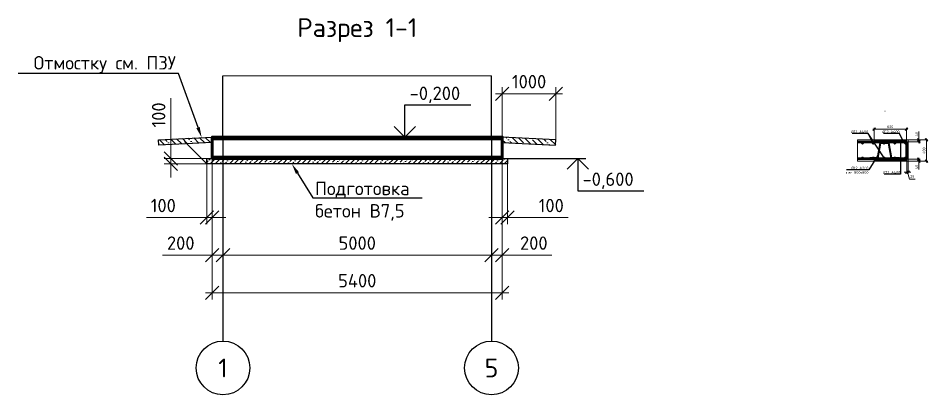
# Model space of a CAD drawing. Header units: millimetres. Extents: x 4377177 to 5189855, y -1123065 to -1017046.
# Drawn here: x 5141900 to 5158839, y -1090447 to -1083433 of the extents above; entities that cross this region are included whole.
import ezdxf
from ezdxf import colors
from ezdxf.entities.mleader import LeaderData, LeaderLine
from ezdxf.enums import TextEntityAlignment as Align
from ezdxf.math import Vec2, Vec3

# ---------------------------------------------------------------- set-up
doc = ezdxf.new("R2010")
doc.units = ezdxf.units.MM
doc.linetypes.add('ГОСТ 2.303 5', pattern=[24, 20, -1.5, 1, -1.5])
doc.layers.get('Defpoints').update_dxf_attribs({"color": 3})
for name, color, linetype, lineweight in [('арматура', 7, 'Continuous', 40), ('АРМАТУРА2', 7, 'Continuous', 40), ('второстепенные', 7, 'Continuous', 25), ('выноска', 7, 'Continuous', 18), ('металл', 7, 'Continuous', 40), ('СПДС_ВЫНОСКИ', 7, 'Continuous', 18), ('СПДС_РАЗМЕРЫ', 7, 'Continuous', 18), ('СПДС_СИМВОЛЫ', 7, 'Continuous', 25), ('текст', 7, 'Continuous', 20), ('тонкая', 7, 'Continuous', 20), ('Фундамент', 7, 'Continuous', 53), ('штриховка', 7, 'Continuous', 9)]:
    doc.layers.add(name, color=color, linetype=linetype, lineweight=lineweight)
doc.layers.add('помощь', color=1, linetype='Continuous', lineweight=0, plot=False)
doc.layers.add('СПДС_Оси', color=7, linetype='ГОСТ 2.303 5')
doc.styles.add('ISOCPEUR', font='isocpeur.ttf')
doc.styles.add('ВНИПИТЕКСТ', font='isocpeui.ttf')
doc.styles.add('ГОСТ 2.304', font='isocpeur.ttf')
doc.dimstyles.new('СПДС$0', dxfattribs={"dimscale": 100, "dimtxt": 2.5, "dimasz": 2.5, "dimexe": 1.25, "dimexo": 0.004, "dimgap": 1, "dimtad": 1, "dimdec": 0, "dimtxsty": 'ВНИПИТЕКСТ', "dimblk": 'OBLIQUE', "dimcen": 0, "dimdle": 1.25, "dimclrd": 256, "dimclre": 256, "dimclrt": 256, "dimadec": 0, "dimazin": 2, "dimtfac": 1, "dimtdec": 0, "dimtmove": 1, "dimatfit": 3, "dimldrblk": 'NONE', "dimfxl": 1, "dimlwd": -1, "dimlwe": -1, "dimarcsym": 0})

# ---------------------------------------------------------------- blocks, each defined once
blk = doc.blocks.new('_Oblique')
at = {"color": 0, "linetype": 'ByBlock', "lineweight": -2}
blk.add_line((-0.5, -0.5), (0.5, 0.5), dxfattribs=at)
blk = doc.blocks.new('*D63')
at = {"layer": 'Defpoints', "color": 0, "linetype": 'Continuous', "ltscale": 0.166667, "transparency": 16777216}
for p in [(5145714, -1087585), (5150714, -1087585), (5145714, -1087847)]:
    blk.add_point(p, dxfattribs=at)
at = {"layer": 'СПДС_РАЗМЕРЫ', "linetype": 'Continuous', "ltscale": 0.166667, "transparency": 16777216}
for p, q in [((5145714, -1087585), (5145714, -1087972)), ((5150714, -1087585), (5150714, -1087972)), ((5150839, -1087847), (5145589, -1087847))]:
    blk.add_line(p, q, dxfattribs=at)
at = {"layer": 'СПДС_РАЗМЕРЫ', "linetype": 'Continuous', "ltscale": 0.166667, "transparency": 16777216, "xscale": 250, "yscale": 250, "zscale": 250, "rotation": 180}
blk.add_blockref('_Oblique', (5145714, -1087847), dxfattribs=at)
at = {"layer": 'СПДС_РАЗМЕРЫ', "linetype": 'Continuous', "ltscale": 0.166667, "transparency": 16777216, "xscale": 250, "yscale": 250, "zscale": 250}
blk.add_blockref('_Oblique', (5150714, -1087847), dxfattribs=at)
at = {"layer": 'СПДС_РАЗМЕРЫ', "linetype": 'Continuous', "ltscale": 0.166667, "transparency": 16777216, "insert": (5148214, -1087622), "char_height": 250, "attachment_point": 5, "style": 'ГОСТ 2.304'}
blk.add_mtext('5000', dxfattribs=at)
blk = doc.blocks.new('_NONE')
blk = doc.blocks.new('*D64')
at = {"layer": 'Defpoints', "color": 0, "linetype": 'Continuous', "ltscale": 0.166667, "transparency": 16777216}
for p in [(5145514, -1086047), (5150914, -1086047), (5150914, -1088547)]:
    blk.add_point(p, dxfattribs=at)
at = {"layer": 'СПДС_РАЗМЕРЫ', "linetype": 'Continuous', "ltscale": 0.166667, "transparency": 16777216}
for p, q in [((5145514, -1086048), (5145514, -1088672)), ((5150914, -1086048), (5150914, -1088672)), ((5145389, -1088547), (5151039, -1088547))]:
    blk.add_line(p, q, dxfattribs=at)
at = {"layer": 'СПДС_РАЗМЕРЫ', "linetype": 'Continuous', "ltscale": 0.166667, "transparency": 16777216, "xscale": 250, "yscale": 250, "zscale": 250, "rotation": 180}
blk.add_blockref('_Oblique', (5145514, -1088547), dxfattribs=at)
at = {"layer": 'СПДС_РАЗМЕРЫ', "linetype": 'Continuous', "ltscale": 0.166667, "transparency": 16777216, "xscale": 250, "yscale": 250, "zscale": 250}
blk.add_blockref('_Oblique', (5150914, -1088547), dxfattribs=at)
at = {"layer": 'СПДС_РАЗМЕРЫ', "linetype": 'Continuous', "ltscale": 0.166667, "transparency": 16777216, "insert": (5148214, -1088322), "char_height": 250, "attachment_point": 5, "style": 'ГОСТ 2.304'}
blk.add_mtext('5400', dxfattribs=at)
blk = doc.blocks.new('*D58')
at = {"layer": 'Defpoints', "color": 0, "linetype": 'Continuous', "ltscale": 0.166667, "transparency": 16777216}
for p in [(5145414, -1086047), (5144741, -1086147), (5145414, -1086147)]:
    blk.add_point(p, dxfattribs=at)
at = {"layer": 'СПДС_РАЗМЕРЫ', "linetype": 'Continuous', "ltscale": 0.166667, "transparency": 16777216}
for p, q in [((5144741, -1086047), (5144741, -1084922)), ((5145414, -1086047), (5144616, -1086047)), ((5144741, -1086147), (5144741, -1086047)), ((5145414, -1086147), (5144616, -1086147)), ((5144741, -1086147), (5144741, -1086397))]:
    blk.add_line(p, q, dxfattribs=at)
at = {"layer": 'СПДС_РАЗМЕРЫ', "linetype": 'Continuous', "ltscale": 0.166667, "transparency": 16777216, "xscale": 250, "yscale": 250, "zscale": 250}
for p, rotation in [((5144741, -1086047), 270), ((5144741, -1086147), 90)]:
    blk.add_blockref('_Oblique', p, dxfattribs=dict(at, rotation=rotation))
at = {"layer": 'СПДС_РАЗМЕРЫ', "linetype": 'Continuous', "ltscale": 0.166667, "transparency": 16777216, "insert": (5144516, -1085235), "char_height": 250, "attachment_point": 5, "rotation": 90, "style": 'ГОСТ 2.304'}
blk.add_mtext('100', dxfattribs=at)
blk = doc.blocks.new('*D59')
at = {"layer": 'Defpoints', "color": 0, "linetype": 'Continuous', "ltscale": 0.166667, "transparency": 16777216}
for p in [(5145514, -1086047), (5145714, -1087585), (5145514, -1087847)]:
    blk.add_point(p, dxfattribs=at)
at = {"layer": 'СПДС_РАЗМЕРЫ', "linetype": 'Continuous', "ltscale": 0.166667, "transparency": 16777216}
for p, q in [((5145514, -1086048), (5145514, -1087972)), ((5145714, -1087585), (5145714, -1087972)), ((5145514, -1087847), (5144589, -1087847)), ((5145839, -1087847), (5145514, -1087847))]:
    blk.add_line(p, q, dxfattribs=at)
at = {"layer": 'СПДС_РАЗМЕРЫ', "linetype": 'Continuous', "ltscale": 0.166667, "transparency": 16777216, "xscale": 250, "yscale": 250, "zscale": 250, "rotation": 180}
blk.add_blockref('_Oblique', (5145514, -1087847), dxfattribs=at)
at = {"layer": 'СПДС_РАЗМЕРЫ', "linetype": 'Continuous', "ltscale": 0.166667, "transparency": 16777216, "xscale": 250, "yscale": 250, "zscale": 250}
blk.add_blockref('_Oblique', (5145714, -1087847), dxfattribs=at)
at = {"layer": 'СПДС_РАЗМЕРЫ', "linetype": 'Continuous', "ltscale": 0.166667, "transparency": 16777216, "insert": (5144927, -1087622), "char_height": 250, "attachment_point": 5, "style": 'ГОСТ 2.304'}
blk.add_mtext('200', dxfattribs=at)
blk = doc.blocks.new('*D60')
at = {"layer": 'Defpoints', "color": 0, "linetype": 'Continuous', "ltscale": 0.166667, "transparency": 16777216}
for p in [(5150914, -1086047), (5150714, -1087585), (5150914, -1087847)]:
    blk.add_point(p, dxfattribs=at)
at = {"layer": 'СПДС_РАЗМЕРЫ', "linetype": 'Continuous', "ltscale": 0.166667, "transparency": 16777216}
for p, q in [((5150914, -1086048), (5150914, -1087972)), ((5150714, -1087585), (5150714, -1087972)), ((5150589, -1087847), (5150914, -1087847)), ((5150914, -1087847), (5151839, -1087847))]:
    blk.add_line(p, q, dxfattribs=at)
at = {"layer": 'СПДС_РАЗМЕРЫ', "linetype": 'Continuous', "ltscale": 0.166667, "transparency": 16777216, "xscale": 250, "yscale": 250, "zscale": 250, "rotation": 180}
blk.add_blockref('_Oblique', (5150714, -1087847), dxfattribs=at)
at = {"layer": 'СПДС_РАЗМЕРЫ', "linetype": 'Continuous', "ltscale": 0.166667, "transparency": 16777216, "xscale": 250, "yscale": 250, "zscale": 250}
blk.add_blockref('_Oblique', (5150914, -1087847), dxfattribs=at)
at = {"layer": 'СПДС_РАЗМЕРЫ', "linetype": 'Continuous', "ltscale": 0.166667, "transparency": 16777216, "insert": (5151502, -1087622), "char_height": 250, "attachment_point": 5, "style": 'ГОСТ 2.304'}
blk.add_mtext('200', dxfattribs=at)
blk = doc.blocks.new('*D61')
at = {"layer": 'Defpoints', "color": 0, "linetype": 'Continuous', "ltscale": 0.166667, "transparency": 16777216}
for p in [(5145514, -1086047), (5145414, -1086147), (5145414, -1087147)]:
    blk.add_point(p, dxfattribs=at)
at = {"layer": 'СПДС_РАЗМЕРЫ', "linetype": 'Continuous', "ltscale": 0.166667, "transparency": 16777216}
for p, q in [((5145514, -1086048), (5145514, -1087272)), ((5145414, -1086148), (5145414, -1087272)), ((5145414, -1087147), (5144289, -1087147)), ((5145514, -1087147), (5145414, -1087147)), ((5145514, -1087147), (5145764, -1087147))]:
    blk.add_line(p, q, dxfattribs=at)
at = {"layer": 'СПДС_РАЗМЕРЫ', "linetype": 'Continuous', "ltscale": 0.166667, "transparency": 16777216, "xscale": 250, "yscale": 250, "zscale": 250}
blk.add_blockref('_Oblique', (5145414, -1087147), dxfattribs=at)
at = {"layer": 'СПДС_РАЗМЕРЫ', "linetype": 'Continuous', "ltscale": 0.166667, "transparency": 16777216, "xscale": 250, "yscale": 250, "zscale": 250, "rotation": 180}
blk.add_blockref('_Oblique', (5145514, -1087147), dxfattribs=at)
at = {"layer": 'СПДС_РАЗМЕРЫ', "linetype": 'Continuous', "ltscale": 0.166667, "transparency": 16777216, "insert": (5144602, -1086922), "char_height": 250, "attachment_point": 5, "style": 'ГОСТ 2.304'}
blk.add_mtext('100', dxfattribs=at)
blk = doc.blocks.new('*D62')
at = {"layer": 'Defpoints', "color": 0, "linetype": 'Continuous', "ltscale": 0.166667, "transparency": 16777216}
for p in [(5150914, -1086047), (5151014, -1086147), (5151014, -1087147)]:
    blk.add_point(p, dxfattribs=at)
at = {"layer": 'СПДС_РАЗМЕРЫ', "linetype": 'Continuous', "ltscale": 0.166667, "transparency": 16777216}
for p, q in [((5150914, -1086048), (5150914, -1087272)), ((5151014, -1086148), (5151014, -1087272)), ((5150914, -1087147), (5150664, -1087147)), ((5150914, -1087147), (5151014, -1087147)), ((5151014, -1087147), (5152139, -1087147))]:
    blk.add_line(p, q, dxfattribs=at)
at = {"layer": 'СПДС_РАЗМЕРЫ', "linetype": 'Continuous', "ltscale": 0.166667, "transparency": 16777216, "xscale": 250, "yscale": 250, "zscale": 250}
blk.add_blockref('_Oblique', (5150914, -1087147), dxfattribs=at)
at = {"layer": 'СПДС_РАЗМЕРЫ', "linetype": 'Continuous', "ltscale": 0.166667, "transparency": 16777216, "xscale": 250, "yscale": 250, "zscale": 250, "rotation": 180}
blk.add_blockref('_Oblique', (5151014, -1087147), dxfattribs=at)
at = {"layer": 'СПДС_РАЗМЕРЫ', "linetype": 'Continuous', "ltscale": 0.166667, "transparency": 16777216, "insert": (5151827, -1086922), "char_height": 250, "attachment_point": 5, "style": 'ГОСТ 2.304'}
blk.add_mtext('100', dxfattribs=at)
blk = doc.blocks.new('*D65')
at = {"layer": 'Defpoints', "color": 0, "linetype": 'Continuous', "ltscale": 0.166667, "transparency": 16777216}
for p in [(5151914, -1084840), (5150914, -1085647), (5151914, -1085697)]:
    blk.add_point(p, dxfattribs=at)
at = {"layer": 'СПДС_РАЗМЕРЫ', "linetype": 'Continuous', "ltscale": 0.166667, "transparency": 16777216}
for p, q in [((5150914, -1085647), (5150914, -1084715)), ((5151914, -1085697), (5151914, -1084715)), ((5150789, -1084840), (5152039, -1084840))]:
    blk.add_line(p, q, dxfattribs=at)
at = {"layer": 'СПДС_РАЗМЕРЫ', "linetype": 'Continuous', "ltscale": 0.166667, "transparency": 16777216, "xscale": 250, "yscale": 250, "zscale": 250, "rotation": 180}
blk.add_blockref('_Oblique', (5150914, -1084840), dxfattribs=at)
at = {"layer": 'СПДС_РАЗМЕРЫ', "linetype": 'Continuous', "ltscale": 0.166667, "transparency": 16777216, "xscale": 250, "yscale": 250, "zscale": 250}
blk.add_blockref('_Oblique', (5151914, -1084840), dxfattribs=at)
at = {"layer": 'СПДС_РАЗМЕРЫ', "linetype": 'Continuous', "ltscale": 0.166667, "transparency": 16777216, "insert": (5151414, -1084615), "char_height": 250, "attachment_point": 5, "style": 'ГОСТ 2.304'}
blk.add_mtext('1000', dxfattribs=at)
blk = doc.blocks.new('*D67')
at = {"layer": 'Defpoints', "color": 0, "linetype": 'Continuous', "ltscale": 0.083333, "transparency": 16777216}
for p in [(5158474, -1085698), (5158474, -1086098), (5158814, -1086098)]:
    blk.add_point(p, dxfattribs=at)
at = {"layer": 'СПДС_РАЗМЕРЫ', "linetype": 'Continuous', "ltscale": 0.083333, "transparency": 16777216}
for p, q in [((5158474, -1085698), (5158839, -1085698)), ((5158814, -1085673), (5158814, -1086123)), ((5158474, -1086098), (5158839, -1086098))]:
    blk.add_line(p, q, dxfattribs=at)
at = {"layer": 'СПДС_РАЗМЕРЫ', "linetype": 'Continuous', "ltscale": 0.083333, "transparency": 16777216, "xscale": 50, "yscale": 50, "zscale": 50}
for p, rotation in [((5158814, -1085698), 90), ((5158814, -1086098), 270)]:
    blk.add_blockref('_Oblique', p, dxfattribs=dict(at, rotation=rotation))
at = {"layer": 'СПДС_РАЗМЕРЫ', "linetype": 'Continuous', "ltscale": 0.083333, "transparency": 16777216, "insert": (5158769, -1085898), "char_height": 50, "attachment_point": 5, "rotation": 90, "style": 'ГОСТ 2.304'}
blk.add_mtext('400', dxfattribs=at)
blk = doc.blocks.new('*D68')
at = {"layer": 'Defpoints', "color": 0, "ltscale": 0.083333, "transparency": 16777216}
for p in [(5158440, -1085498), (5157840, -1085728), (5158440, -1085754)]:
    blk.add_point(p, dxfattribs=at)
at = {"layer": 'СПДС_РАЗМЕРЫ', "ltscale": 0.083333, "transparency": 16777216}
for p, q in [((5157815, -1085498), (5158465, -1085498)), ((5157840, -1085728), (5157840, -1085473)), ((5158440, -1085754), (5158440, -1085473))]:
    blk.add_line(p, q, dxfattribs=at)
at = {"layer": 'СПДС_РАЗМЕРЫ', "ltscale": 0.083333, "transparency": 16777216, "xscale": 50, "yscale": 50, "zscale": 50, "rotation": 180}
blk.add_blockref('_Oblique', (5157840, -1085498), dxfattribs=at)
at = {"layer": 'СПДС_РАЗМЕРЫ', "ltscale": 0.083333, "transparency": 16777216, "xscale": 50, "yscale": 50, "zscale": 50}
blk.add_blockref('_Oblique', (5158440, -1085498), dxfattribs=at)
at = {"layer": 'СПДС_РАЗМЕРЫ', "ltscale": 0.083333, "transparency": 16777216, "insert": (5158140, -1085453), "char_height": 50, "attachment_point": 5, "style": 'ГОСТ 2.304'}
blk.add_mtext('600', dxfattribs=at)
blk = doc.blocks.new('_ArchTick')
at = {"color": 0, "linetype": 'ByBlock', "lineweight": 30, "const_width": 0.15}
blk.add_lwpolyline([(-0.5, -0.5), (0.5, 0.5)], dxfattribs=at)
blk = doc.blocks.new('*D69')
at = {"layer": 'Defpoints', "color": 0, "ltscale": 0.083333, "transparency": 16777216}
for p in [(5158449, -1086058), (5158474, -1086098), (5158474, -1086298)]:
    blk.add_point(p, dxfattribs=at)
at = {"layer": 'СПДС_РАЗМЕРЫ', "ltscale": 0.083333, "transparency": 16777216}
for p, q in [((5158449, -1086058), (5158449, -1086323)), ((5158474, -1086098), (5158474, -1086323)), ((5158449, -1086298), (5158399, -1086298)), ((5158449, -1086298), (5158474, -1086298)), ((5158449, -1086298), (5158474, -1086298)), ((5158462, -1086298), (5158501, -1086428)), ((5158474, -1086298), (5158524, -1086298)), ((5158501, -1086428), (5158601, -1086428))]:
    blk.add_line(p, q, dxfattribs=at)
at = {"layer": 'СПДС_РАЗМЕРЫ', "ltscale": 0.083333, "transparency": 16777216, "xscale": 50, "yscale": 50, "zscale": 50}
blk.add_blockref('_Oblique', (5158449, -1086298), dxfattribs=at)
at = {"layer": 'СПДС_РАЗМЕРЫ', "ltscale": 0.083333, "transparency": 16777216, "xscale": 50, "yscale": 50, "zscale": 50, "rotation": 180}
blk.add_blockref('_Oblique', (5158474, -1086298), dxfattribs=at)
at = {"layer": 'СПДС_РАЗМЕРЫ', "ltscale": 0.083333, "transparency": 16777216, "insert": (5158551, -1086383), "char_height": 50, "attachment_point": 5, "style": 'ГОСТ 2.304'}
blk.add_mtext('25', dxfattribs=at)
blk = doc.blocks.new('*D70')
at = {"layer": 'Defpoints', "color": 0, "ltscale": 0.083333, "transparency": 16777216}
for p in [(5158449, -1085738), (5158474, -1085698), (5158674, -1085698)]:
    blk.add_point(p, dxfattribs=at)
at = {"layer": 'СПДС_РАЗМЕРЫ', "ltscale": 0.083333, "transparency": 16777216}
for p, q in [((5158674, -1085698), (5158674, -1085543)), ((5158449, -1085738), (5158699, -1085738)), ((5158474, -1085698), (5158699, -1085698)), ((5158674, -1085763), (5158674, -1085698))]:
    blk.add_line(p, q, dxfattribs=at)
at = {"layer": 'СПДС_РАЗМЕРЫ', "ltscale": 0.083333, "transparency": 16777216, "xscale": 50, "yscale": 50, "zscale": 50}
for p, rotation in [((5158674, -1085698), 90), ((5158674, -1085738), 270)]:
    blk.add_blockref('_Oblique', p, dxfattribs=dict(at, rotation=rotation))
at = {"layer": 'СПДС_РАЗМЕРЫ', "ltscale": 0.083333, "transparency": 16777216, "insert": (5158629, -1085596), "char_height": 50, "attachment_point": 5, "rotation": 90, "style": 'ГОСТ 2.304'}
blk.add_mtext('40', dxfattribs=at)
blk = doc.blocks.new('*D66')
at = {"layer": 'Defpoints', "color": 0, "ltscale": 0.083333, "transparency": 16777216}
for p in [(5158449, -1086058), (5158474, -1086098), (5158674, -1086098)]:
    blk.add_point(p, dxfattribs=at)
at = {"layer": 'СПДС_РАЗМЕРЫ', "ltscale": 0.083333, "transparency": 16777216}
for p, q in [((5158449, -1086058), (5158699, -1086058)), ((5158474, -1086098), (5158699, -1086098)), ((5158674, -1086033), (5158674, -1086098)), ((5158674, -1086098), (5158674, -1086253))]:
    blk.add_line(p, q, dxfattribs=at)
at = {"layer": 'СПДС_РАЗМЕРЫ', "ltscale": 0.083333, "transparency": 16777216, "xscale": 50, "yscale": 50, "zscale": 50}
for p, rotation in [((5158674, -1086058), 90), ((5158674, -1086098), 270)]:
    blk.add_blockref('_Oblique', p, dxfattribs=dict(at, rotation=rotation))
at = {"layer": 'СПДС_РАЗМЕРЫ', "ltscale": 0.083333, "transparency": 16777216, "insert": (5158629, -1086201), "char_height": 50, "attachment_point": 5, "rotation": 90, "style": 'ГОСТ 2.304'}
blk.add_mtext('40', dxfattribs=at)

msp = doc.modelspace()

# ---------------------------------------------------------------- hatches: boundary and pattern name
at = {"layer": 'штриховка', "ltscale": 50}
h = msp.add_hatch(dxfattribs=at)
h.set_pattern_fill('ANSI35', color=256, scale=25, angle=90)
h.set_pattern_definition([(135, (-930.66, 4055.53), (-112.2532015, -112.2532015), []), (135, (-930.66, 4167.78), (-112.2532015, -112.2532015), [198.4375, -39.6875, 0, -39.6875])])
h.paths.add_polyline_path([(5145514.2, -1085747.2), (5144519.2, -1085797), (5144514.2, -1085697.1), (5145514.2, -1085647.1)])
h = msp.add_hatch(dxfattribs=at)
h.set_pattern_fill('ANSI35', color=256, scale=25, angle=90)
h.set_pattern_definition([(135, (-1730.66, 4055.53), (-112.2532015, -112.2532015), []), (135, (-1730.66, 4167.78), (-112.2532015, -112.2532015), [198.4375, -39.6875, 0, -39.6875])])
h.paths.add_polyline_path([(5150914.2, -1085747.2), (5151909.2, -1085797), (5151914.2, -1085697.1), (5150914.2, -1085647.1)])
at = {"layer": 'штриховка', "ltscale": 100}
h = msp.add_hatch(color=256, dxfattribs=at)
h.dxf.hatch_style = 1
edge = h.paths.add_edge_path()
edge.add_arc((5157624.3, -1085760.2), 10, 90, 450)
h = msp.add_hatch(color=256, dxfattribs=at)
h.dxf.hatch_style = 1
edge = h.paths.add_edge_path()
edge.add_arc((5157824.3, -1085760.2), 10, 90, 450)
h = msp.add_hatch(color=256, dxfattribs=at)
h.dxf.hatch_style = 1
edge = h.paths.add_edge_path()
edge.add_arc((5158024.3, -1085760.2), 10, 90, 450)
h = msp.add_hatch(color=256, dxfattribs=at)
h.dxf.hatch_style = 1
edge = h.paths.add_edge_path()
edge.add_arc((5158224.3, -1085760.2), 10, 90, 450)
h = msp.add_hatch(color=256, dxfattribs=at)
h.dxf.hatch_style = 1
edge = h.paths.add_edge_path()
edge.add_arc((5158424.3, -1085760.2), 10, 90, 450)
at = {"layer": 'штриховка', "ltscale": 0.083333}
h = msp.add_hatch(dxfattribs=at)
h.set_pattern_fill('ANSI36', color=256, scale=20)
h.set_pattern_definition([(45, (-930.664, 4055.53), (33.67596045, 123.4785217), [158.75, -31.75, 0, -31.75])])
h.paths.add_polyline_path([(5145414.2, -1086047.1), (5151014.2, -1086047.1), (5151014.2, -1086147.1), (5145414.2, -1086147.1)])
at = {"layer": 'штриховка', "ltscale": 100}
h = msp.add_hatch(color=256, dxfattribs=at)
h.dxf.hatch_style = 1
edge = h.paths.add_edge_path()
edge.add_arc((5157624.3, -1086036.2), 10, 90, 450)
h = msp.add_hatch(color=256, dxfattribs=at)
h.dxf.hatch_style = 1
edge = h.paths.add_edge_path()
edge.add_arc((5157824.3, -1086036.2), 10, 90, 450)
h = msp.add_hatch(color=256, dxfattribs=at)
h.dxf.hatch_style = 1
edge = h.paths.add_edge_path()
edge.add_arc((5158024.3, -1086036.2), 10, 90, 450)
h = msp.add_hatch(color=256, dxfattribs=at)
h.dxf.hatch_style = 1
edge = h.paths.add_edge_path()
edge.add_arc((5158224.3, -1086036.2), 10, 90, 450)
h = msp.add_hatch(color=256, dxfattribs=at)
h.dxf.hatch_style = 1
edge = h.paths.add_edge_path()
edge.add_arc((5158424.3, -1086036.2), 10, 90, 450)

# ---------------------------------------------------------------- linework, layer by layer
at = {"linetype": 'Continuous', "ltscale": 0.166667}
for p, q in [((5145714.2, -1085647.1), (5145714.2, -1084505.2)), ((5150714.2, -1085647.1), (5150714.2, -1084505.2))]:
    msp.add_line(p, q, dxfattribs=at)
at = {"layer": 'арматура', "ltscale": 50}
msp.add_lwpolyline([(5157759.3, -1086036.2), (5157909.3, -1086036.2), (5157959.3, -1085756.2), (5158109.3, -1085756.2), (5158159.3, -1086036.2), (5158309.3, -1086036.2)], dxfattribs=at)
at = {"layer": 'АРМАТУРА2', "linetype": 'Continuous', "ltscale": 0.166667}
for p, q in [((5145539.2, -1085687.1), (5150889.2, -1085687.1)), ((5145539.2, -1086007.1), (5150889.2, -1086007.1))]:
    msp.add_line(p, q, dxfattribs=at)
at = {"layer": 'второстепенные', "ltscale": 50}
for points in [[(5145514.2, -1085747.2), (5144519.2, -1085797), (5144514.2, -1085697.1), (5145514.2, -1085647.1)], [(5150914.2, -1085747.2), (5151909.2, -1085797), (5151914.2, -1085697.1), (5150914.2, -1085647.1)], [(5145414.2, -1086047.1), (5151014.2, -1086047.1), (5151014.2, -1086147.1), (5145414.2, -1086147.1)]]:
    msp.add_lwpolyline(points, close=True, dxfattribs=at)
at = {"layer": 'выноска'}
msp.add_lwpolyline([(5151914.2, -1085697.1), (5150914.2, -1085647.1)], dxfattribs=at)
at = {"layer": 'металл', "ltscale": 100}
for p, q in [((5158449.3, -1085738.2), (5157533.1, -1085738.2)), ((5158449.3, -1085750.2), (5157533.1, -1085750.2)), ((5158413.9, -1085721.7), (5157839.9, -1085721.7)), ((5157839.9, -1085721.7), (5157839.9, -1085733.7)), ((5158413.9, -1085733.7), (5157839.9, -1085733.7)), ((5158433.9, -1085753.7), (5158433.9, -1086043.8)), ((5158445.9, -1085750.2), (5158445.9, -1086043.8)), ((5158449.3, -1085738.2), (5158449.3, -1085750.2)), ((5158449.3, -1086046.2), (5157533.1, -1086046.2)), ((5158449.3, -1086058.2), (5157533.1, -1086058.2)), ((5158413.9, -1086063.8), (5157839.9, -1086063.8)), ((5157839.9, -1086063.8), (5157839.9, -1086075.8)), ((5158413.9, -1086075.8), (5157839.9, -1086075.8)), ((5158449.3, -1086058.2), (5158449.3, -1086046.2))]:
    msp.add_line(p, q, dxfattribs=at)
for centre in [(5157624.3, -1085760.2), (5157824.3, -1085760.2), (5158024.3, -1085760.2), (5158224.3, -1085760.2), (5158424.3, -1085760.2), (5157624.3, -1086036.2), (5157824.3, -1086036.2), (5158024.3, -1086036.2), (5158224.3, -1086036.2), (5158424.3, -1086036.2)]:
    msp.add_circle(centre, 10, dxfattribs=at)
for centre, radius, start, end in [((5158413.9, -1085753.7), 32, 0, 90), ((5158413.9, -1085753.7), 20, 0, 90), ((5158413.9, -1086043.8), 20, 270, 0), ((5158413.9, -1086043.8), 32, 270, 0)]:
    msp.add_arc(centre, radius, start, end, dxfattribs=at)
at = {"layer": 'помощь', "ltscale": 100}
msp.add_lwpolyline([(5157839.9, -1085727.7), (5158413.9, -1085727.7, -0.4142136), (5158439.9, -1085753.7), (5158439.9, -1086043.8, -0.4142136), (5158413.9, -1086069.8), (5157839.9, -1086069.8)], format="xyb", dxfattribs=at)
at = {"layer": 'СПДС_ВЫНОСКИ'}
for points in [[(5145714.2, -1084505.2), (5150714.2, -1084505.2)], [(5158039.4, -1085162.6), (5158045.4, -1085162.6)], [(5157533.1, -1085698.2), (5157533.1, -1086098.2)]]:
    msp.add_lwpolyline(points, dxfattribs=at)
at = {"layer": 'СПДС_Оси', "linetype": 'ГОСТ 2.303 5', "lineweight": 25, "ltscale": 0.166667}
for points in [[(5145714.2, -1085647.1), (5145714.2, -1088947.2), (5145714.2, -1089447.2)], [(5150714.2, -1085647.1), (5150714.2, -1088947.2), (5150714.2, -1089447.2)]]:
    msp.add_lwpolyline(points, dxfattribs=at)
at = {"layer": 'СПДС_Оси', "linetype": 'Continuous', "lineweight": 25, "ltscale": 0.166667}
for centre in [(5145714.2, -1089947.2), (5150714.2, -1089947.2)]:
    msp.add_circle(centre, 500, dxfattribs=at)
at = {"layer": 'СПДС_РАЗМЕРЫ', "ltscale": 50}
msp.add_line((5149034.2, -1085647.1), (5149234.2, -1085647.1), dxfattribs=at)
msp.add_lwpolyline([(5145414.2, -1086147.1), (5144994.3, -1085727.2)], dxfattribs=at)
at = {"layer": 'СПДС_СИМВОЛЫ', "linetype": 'Continuous', "lineweight": 25, "ltscale": 50}
for p, q in [((5149100.8, -1085647.1), (5149100.8, -1085047.1)), ((5149100.8, -1085047.1), (5150330, -1085047.1)), ((5150914.2, -1086047.1), (5152470.5, -1086047.1)), ((5152320.5, -1086047.1), (5152320.5, -1086647.1)), ((5152320.5, -1086647.1), (5153549.8, -1086647.1))]:
    msp.add_line(p, q, dxfattribs=at)
for points in [[(5148900.8, -1085447.1), (5149100.8, -1085647.1), (5149300.8, -1085447.1)], [(5152520.5, -1086247.1), (5152320.5, -1086047.1), (5152120.5, -1086247.1)]]:
    msp.add_lwpolyline(points, dxfattribs=at)
at = {"layer": 'тонкая', "ltscale": 100}
for p, q in [((5158474.3, -1085698.2), (5157533.1, -1085698.2)), ((5158474.3, -1085698.2), (5158474.3, -1086098.2)), ((5158474.3, -1086098.2), (5157533.1, -1086098.2))]:
    msp.add_line(p, q, dxfattribs=at)
at = {"layer": 'Фундамент', "linetype": 'Continuous', "ltscale": 0.166667}
msp.add_lwpolyline([(5145514.2, -1086047.1), (5145514.2, -1085647.1), (5150914.2, -1085647.1), (5150914.2, -1086047.1)], close=True, dxfattribs=at)

# ---------------------------------------------------------------- texts
at = {"layer": 'СПДС_СИМВОЛЫ', "linetype": 'Continuous', "lineweight": 25, "ltscale": 50, "style": 'ГОСТ 2.304'}
for s, p in [('-0,200', (5149190.8, -1084957.1)), ('-0,600', (5152410.5, -1086557.1))]:
    msp.add_text(s, height=250, dxfattribs=at).set_placement(p)
at = {"layer": 'текст', "ltscale": 0.166667, "style": 'ГОСТ 2.304'}
for s, p in [('Разрез 1-1', (5148214.2, -1083608.1)), ('1', (5145714.2, -1089947.2)), ('5', (5150714.2, -1089947.2))]:
    msp.add_text(s, height=350, dxfattribs=at).set_placement(p, align=Align.MIDDLE_CENTER)

# ---------------------------------------------------------------- dimensions: what is measured, and where the dimension line sits
at = {"layer": 'СПДС_РАЗМЕРЫ', "linetype": 'Continuous', "ltscale": 0.166667}
for base, p1, p2, override, picture, middle in [((5151914.2, -1084840.5), (5150914.2, -1085647.1), (5151914.2, -1085697.1), {"dimtxsty": 'ГОСТ 2.304', "dimtmove": 0}, '*D65', (5151414.2, -1084615.5)), ((5145414.2, -1087147.1), (5145514.2, -1086047.1), (5145414.2, -1086147.1), {"dimtxsty": 'ГОСТ 2.304', "dimtmove": 0}, '*D61', (5144601.7, -1086922.1)), ((5145514.2, -1087847.1), (5145714.2, -1087584.8), (5145514.2, -1086047.1), {"dimtxsty": 'ГОСТ 2.304', "dimtmove": 0}, '*D59', (5144926.7, -1087622.1)), ((5150914.2, -1088547.1), (5145514.2, -1086047.1), (5150914.2, -1086047.1), {"dimtxsty": 'ГОСТ 2.304'}, '*D64', (5148214.2, -1088322.1)), ((5145714.2, -1087847.1), (5150714.2, -1087584.8), (5145714.2, -1087584.8), {"dimtxsty": 'ГОСТ 2.304'}, '*D63', (5148214.2, -1087622.1))]:
    dim = msp.add_linear_dim(base=base, p1=p1, p2=p2, dimstyle='СПДС$0', override=override, dxfattribs=at)
    dim.commit()
    dim.dimension.update_dxf_attribs({"geometry": picture, "text_midpoint": middle})
dim = msp.add_linear_dim(base=(5144741, -1086147.1), p1=(5145414.2, -1086047.1), p2=(5145414.2, -1086147.1), angle=90, dimstyle='СПДС$0', override={"dimtxsty": 'ГОСТ 2.304', "dimtmove": 0}, dxfattribs=at)
dim.commit()
dim.dimension.update_dxf_attribs({"geometry": '*D58', "text_midpoint": (5144741, -1085234.6), "dimtype": 160})
at = {"layer": 'СПДС_РАЗМЕРЫ', "ltscale": 0.083333}
for base, p1, p2, picture, middle in [((5158439.9, -1085498.2), (5157839.9, -1085727.7), (5158439.9, -1085753.7), '*D68', (5158139.9, -1085453.2)), ((5158474.3, -1086298.2), (5158449.3, -1086058.2), (5158474.3, -1086098.2), '*D69', (5158520.8, -1086383.2))]:
    dim = msp.add_linear_dim(base=base, p1=p1, p2=p2, dimstyle='СПДС$0', override={"dimscale": 20, "dimtxsty": 'ГОСТ 2.304'}, dxfattribs=at)
    dim.commit()
    dim.dimension.update_dxf_attribs({"geometry": picture, "text_midpoint": middle})
for base, p1, p2, angle, picture, middle in [((5158674.3, -1085698.2), (5158449.3, -1085738.2), (5158474.3, -1085698.2), 90, '*D70', (5158629.3, -1085595.7)), ((5158674.3, -1086098.2), (5158449.3, -1086058.2), (5158474.3, -1086098.2), 270, '*D66', (5158629.3, -1086200.7))]:
    dim = msp.add_linear_dim(base=base, p1=p1, p2=p2, angle=angle, dimstyle='СПДС$0', override={"dimscale": 20, "dimtxsty": 'ГОСТ 2.304', "dimtmove": 0}, dxfattribs=at)
    dim.commit()
    dim.dimension.update_dxf_attribs({"geometry": picture, "text_midpoint": middle})
at = {"layer": 'СПДС_РАЗМЕРЫ', "linetype": 'Continuous', "ltscale": 0.083333}
dim = msp.add_linear_dim(base=(5158814.3, -1086098.2), p1=(5158474.3, -1085698.2), p2=(5158474.3, -1086098.2), angle=90, dimstyle='СПДС$0', override={"dimscale": 20, "dimtxsty": 'ГОСТ 2.304'}, dxfattribs=at)
dim.commit()
dim.dimension.update_dxf_attribs({"geometry": '*D67', "text_midpoint": (5158769.3, -1085898.2)})
at = {"layer": 'СПДС_РАЗМЕРЫ', "linetype": 'Continuous', "ltscale": 0.166667}
for base, p1, p2, picture, middle in [((5150914.2, -1087847.1), (5150714.2, -1087584.8), (5150914.2, -1086047.1), '*D60', (5151501.7, -1087622.1)), ((5151014.2, -1087147.1), (5150914.2, -1086047.1), (5151014.2, -1086147.1), '*D62', (5151826.7, -1086922.1))]:
    dim = msp.add_linear_dim(base=base, p1=p1, p2=p2, angle=180, dimstyle='СПДС$0', override={"dimtxsty": 'ГОСТ 2.304', "dimtmove": 0}, dxfattribs=at)
    dim.commit()
    dim.dimension.update_dxf_attribs({"geometry": picture, "text_midpoint": middle})

# ---------------------------------------------------------------- leaders
at = {"layer": 'СПДС_ВЫНОСКИ', "ltscale": 50}
ml = msp.add_multileader_mtext('Standard', dxfattribs=at)
ml.set_content('Отмостку см. ПЗУ', color=256, style='ISOCPEUR')
ml.set_leader_properties()
ml.build(insert=Vec2(0, 0))
ml.multileader.update_dxf_attribs({"text_left_attachment_type": 6, "text_right_attachment_type": 6, "dogleg_length": 0.36, "arrow_head_size": 200, "scale": 100})
ctx = ml.context
ctx.base_point, ctx.scale, ctx.char_height, ctx.arrow_head_size, ctx.landing_gap_size, ctx.plane_origin = Vec3(5142041.8, -1084463.9), 100, 250, 200, 9, Vec3(5143239.8, -1084031.6)
ctx.left_attachment, ctx.right_attachment, ctx.text_align_type = 6, 6, 2
notes = []
notes.append((ctx, [(1, (1, 1, 0), (5144883.3, -1084463.9), (-1, 0), 36, [(0, [(5145317.1, -1085657)], 0, [])])]))
ctx.mtext.insert, ctx.mtext.alignment, ctx.mtext.flow_direction = Vec3(5144838.3, -1084138.9), 3, 5
ml = msp.add_multileader_mtext('Standard', dxfattribs=at)
ml.set_content('%%C12 А400', color=256, style='ISOCPEUR')
ml.set_leader_properties()
ml.set_arrow_properties(name='NONE')
ml.build(insert=Vec2(0, 0))
ml.multileader.update_dxf_attribs({"text_left_attachment_type": 6, "text_right_attachment_type": 6, "dogleg_length": 0.36, "arrow_head_size": 8, "scale": 20})
ctx = ml.context
ctx.base_point, ctx.scale, ctx.char_height, ctx.arrow_head_size, ctx.landing_gap_size, ctx.plane_origin = Vec3(5157449.4, -1085582.8), 20, 50, 8, 0.36, Vec3(5157356.1, -1085252.9)
ctx.left_attachment, ctx.right_attachment, ctx.text_align_type = 6, 6, 2
notes.append((ctx, [(1, (1, 1, 0), (5157731.6, -1085582.8), (-1, 0), 1.44, [(0, [(5157824.3, -1085760.2)], 0, []), (1, [(5158024.3, -1086036.2)], 0, [])])]))
ctx.mtext.insert, ctx.mtext.alignment, ctx.mtext.flow_direction = Vec3(5157729.8, -1085522.8), 3, 5
ml = msp.add_multileader_mtext('Standard', dxfattribs=at)
ml.set_content('%%C12 А400', color=256, style='ISOCPEUR')
ml.set_leader_properties()
ml.set_arrow_properties(name='NONE')
ml.build(insert=Vec2(0, 0))
ml.multileader.update_dxf_attribs({"text_left_attachment_type": 6, "text_right_attachment_type": 6, "dogleg_length": 0.36, "arrow_head_size": 8, "scale": 20})
ctx = ml.context
ctx.base_point, ctx.scale, ctx.char_height, ctx.arrow_head_size, ctx.landing_gap_size, ctx.plane_origin = Vec3(5158032.3, -1085582.8), 20, 50, 8, 0.36, Vec3(5157939, -1085252.9)
ctx.left_attachment, ctx.right_attachment, ctx.text_align_type = 6, 6, 2
notes.append((ctx, [(1, (1, 1, 0), (5158314.5, -1085582.8), (-1, 0), 1.44, [(0, [(5158380, -1085721.7)], 0, [])])]))
ctx.mtext.insert, ctx.mtext.alignment, ctx.mtext.flow_direction = Vec3(5158312.7, -1085522.8), 3, 5
ml = msp.add_multileader_mtext('Standard', dxfattribs=at)
ml.set_content('%%C12 А400', color=256, style='ISOCPEUR')
ml.set_leader_properties()
ml.set_arrow_properties(name='ARCHTICK')
ml.build(insert=Vec2(0, 0))
ml.multileader.update_dxf_attribs({"text_left_attachment_type": 6, "text_right_attachment_type": 6, "dogleg_length": 0.36, "arrow_head_size": 40, "scale": 20})
ctx = ml.context
ctx.base_point, ctx.scale, ctx.char_height, ctx.arrow_head_size, ctx.landing_gap_size, ctx.plane_origin = Vec3(5158045.9, -1086339.9), 20, 50, 40, 0.36, Vec3(5157877.1, -1085910)
ctx.left_attachment, ctx.right_attachment, ctx.text_align_type = 6, 6, 2
notes.append((ctx, [(1, (1, 1, 0), (5158328.1, -1086339.9), (-1, 0), 1.44, [(0, [(5158328.1, -1086058.2)], 0, []), (1, [(5158328.1, -1085750.2)], 0, [])])]))
ctx.mtext.insert, ctx.mtext.alignment, ctx.mtext.flow_direction = Vec3(5158326.3, -1086279.9), 3, 5
ml = msp.add_multileader_mtext('Standard', dxfattribs=at)
ml.set_content('%%C12 А240\\Pшаг 800х800', color=256, style='ISOCPEUR')
ml.set_leader_properties()
ml.build(insert=Vec2(0, 0))
ml.multileader.update_dxf_attribs({"text_left_attachment_type": 6, "text_right_attachment_type": 6, "dogleg_length": 0.36, "arrow_head_size": 40, "scale": 20})
ctx = ml.context
ctx.base_point, ctx.scale, ctx.char_height, ctx.arrow_head_size, ctx.landing_gap_size, ctx.plane_origin = Vec3(5157348.5, -1086258.3), 20, 50, 40, 0.36, Vec3(5158209.7, -1085910)
ctx.left_attachment, ctx.right_attachment, ctx.text_align_type = 6, 6, 2
notes.append((ctx, [(1, (1, 1, 0), (5157741.4, -1086258.3), (-1, 0), 7.2, [(0, [(5157925.6, -1085963.9)], 0, [])])]))
ctx.mtext.insert, ctx.mtext.alignment, ctx.mtext.flow_direction = Vec3(5157733.9, -1086198.3), 3, 5
ml = msp.add_multileader_mtext('Standard', dxfattribs=at)
ml.set_content('Подготовка\\Pбетон В7,5', color=256, style='ISOCPEUR')
ml.set_leader_properties()
ml.build(insert=Vec2(0, 0))
ml.multileader.update_dxf_attribs({"text_left_attachment_type": 6, "text_right_attachment_type": 6, "dogleg_length": 0.36, "arrow_head_size": 200, "scale": 100})
ctx = ml.context
ctx.base_point, ctx.scale, ctx.char_height, ctx.arrow_head_size, ctx.landing_gap_size, ctx.plane_origin = Vec3(5147420.1, -1086779.3), 100, 250, 200, 9, Vec3(5146996.6, -1086347.1)
ctx.left_attachment, ctx.right_attachment = 6, 6
notes.append((ctx, [(0, (1, 1, 0), (5147384.1, -1086779.3), (1, 0), 36, [(0, [(5146996.6, -1086147.1)], 0, [])])]))
ctx.mtext.insert, ctx.mtext.flow_direction = Vec3(5147429.1, -1086479.3), 5
for ctx, leaders in notes:
    for number, flags, end, landing, length, lines in leaders:
        leader = LeaderData()
        leader.index, (leader.has_last_leader_line, leader.has_dogleg_vector, leader.attachment_direction) = number, flags
        leader.last_leader_point, leader.dogleg_vector, leader.dogleg_length = Vec3(end), Vec3(landing), length
        for number, points, colour, breaks in lines:
            line = LeaderLine()
            line.index, line.vertices, line.color, line.breaks = number, Vec3.list(points), colors.encode_raw_color(colour), breaks
            leader.lines.append(line)
        ctx.leaders.append(leader)

doc.saveas('drawing.dxf')
